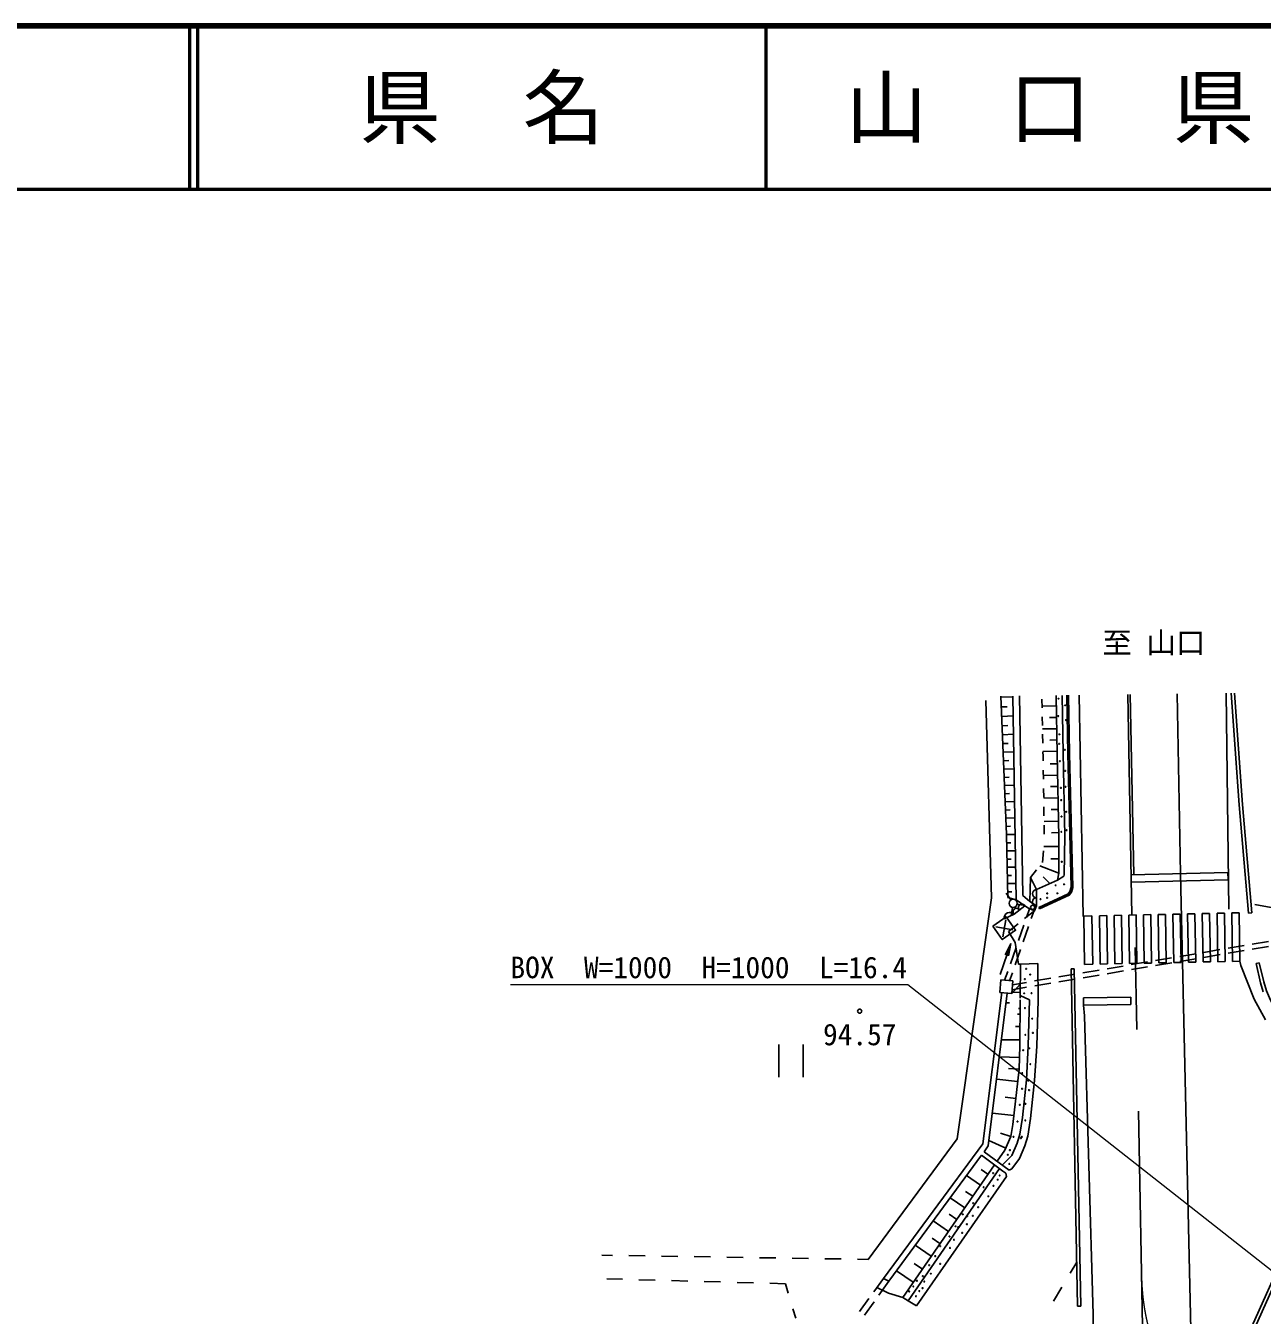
# Model space of a CAD drawing. Units: millimetres, scale not verified. Extents: x 40000 to 680000, y 20000 to 380000.
# Drawn here: x 287739 to 363366, y 301122 to 380000 of the extents above; entities that cross this region are included whole.
import ezdxf
from ezdxf.enums import TextEntityAlignment as Align

# ---------------------------------------------------------------- set-up
doc = ezdxf.new("R2010")
doc.units = ezdxf.units.MM
doc.header["$LTSCALE"] = 1000
doc.linetypes.add('CHAIN', pattern=[18.5, 12, -1.5, 3.5, -1.5])
for name, color, linetype, lineweight in [('M-BGD', 7, 'Continuous', 25), ('M-BMK', 2, 'CHAIN', 13), ('M-BMK-OTRS', 5, 'Continuous', 25), ('M-STR-HTXT', 7, 'Continuous', 13), ('M-TTL', 2, 'Continuous', 140), ('M-TTL-LINE', 7, 'Continuous', 50)]:
    doc.layers.add(name, color=color, linetype=linetype, lineweight=lineweight)
doc.layers.add('M-TTL-TXT', color=7, linetype='Continuous')
doc.styles.add('ＭＳ ゴシック', font='')
doc.styles.get('ＭＳ ゴシック').set_extended_font_data('MS Gothic')

msp = doc.modelspace()

# ---------------------------------------------------------------- linework, layer by layer
at = {"layer": 'M-BGD'}
for p, q in [((346457, 338731), (346804, 326660)), ((347372, 338923), (348126, 338954)), ((348307, 326535), (348122, 339000)), ((348526, 339005), (348733, 326805)), ((349906, 338271), (349896, 338808)), ((350773, 338390), (349904, 338377)), ((350763, 339034), (350818, 335452)), ((351127, 339038), (351190, 335502)), ((361965, 332349), (361476, 339170)), ((347397, 338332), (347766, 338347)), ((347420, 337753), (348146, 337783)), ((349925, 337196), (349915, 337733)), ((350783, 337696), (350350, 337689)), ((347444, 337186), (347800, 337201)), ((350794, 337002), (349928, 336989)), ((347467, 336632), (348165, 336660)), ((347489, 336088), (347832, 336102)), ((349944, 336121), (349934, 336658)), ((350805, 336310), (350373, 336303)), ((347511, 335556), (348184, 335584)), ((349953, 335605), (350816, 335619)), ((349958, 335314), (349953, 335583)), ((349958, 335314), (349963, 335034)), ((350818, 335452), (350935, 330396)), ((347532, 335035), (347862, 335048)), ((347553, 334524), (348201, 334551)), ((349972, 334473), (349981, 333911)), ((350832, 334860), (350399, 334850)), ((347574, 334023), (347892, 334036)), ((350848, 334166), (349977, 334146)), ((347594, 333524), (348203, 333549)), ((347615, 333024), (347913, 333036)), ((349990, 333350), (350000, 332789)), ((350864, 333468), (350426, 333458)), ((347636, 332525), (348218, 332549)), ((350880, 332767), (350000, 332747)), ((350009, 332228), (350018, 331667)), ((362523, 325721), (361965, 332349)), ((347656, 332025), (347941, 332037)), ((347677, 331525), (348233, 331548)), ((350913, 331353), (350024, 331333)), ((350897, 332062), (350454, 332052)), ((347697, 331026), (347969, 331037)), ((347718, 330523), (348248, 330535)), ((350027, 331105), (350037, 330544)), ((350930, 330641), (350482, 330630)), ((347729, 330023), (347992, 330029)), ((350933, 329785), (350004, 329789)), ((347741, 329523), (348263, 329535)), ((347752, 329023), (348011, 329029)), ((349926, 328810), (349984, 329538)), ((350930, 329031), (350437, 329033)), ((347763, 328523), (348277, 328535)), ((349194, 327900), (349568, 328365)), ((350926, 328171), (349774, 328622)), ((347774, 328023), (348030, 328029)), ((347786, 327524), (348292, 327535)), ((349194, 327900), (349144, 326438)), ((349194, 327900), (349568, 327157)), ((350836, 327736), (349568, 327157)), ((350375, 327525), (349971, 327945)), ((346804, 326660), (344717, 311916)), ((347704, 326933), (347990, 326523)), ((347797, 327024), (348048, 327029)), ((347805, 326680), (348307, 326535)), ((348733, 326805), (349144, 326438)), ((349568, 327157), (349552, 326157)), ((348090, 326073), (348002, 325580)), ((348853, 326157), (348200, 325648)), ((348853, 326157), (348307, 326535)), ((348379, 326275), (348871, 326187)), ((348834, 325384), (349436, 325862)), ((348834, 325384), (349436, 325862)), ((348853, 326157), (349063, 326020)), ((348945, 325453), (349132, 325991)), ((349063, 326020), (349436, 325862)), ((349552, 326157), (349144, 326438)), ((349238, 325382), (349408, 325874)), ((349238, 325382), (349408, 325873)), ((349552, 326157), (349436, 325862)), ((349701, 326066), (349744, 325975)), ((363910, 326072), (362925, 326247)), ((347679, 325314), (347494, 324270)), ((347574, 325364), (348200, 325648)), ((347839, 324596), (348442, 325073)), ((348453, 324036), (348781, 324981)), ((348453, 324036), (348781, 324981)), ((362523, 325721), (362722, 325737)), ((347064, 324884), (348109, 324699)), ((348259, 323913), (347839, 324596)), ((348745, 323965), (349074, 324909)), ((348745, 323965), (349074, 324909)), ((347994, 323851), (347329, 321961)), ((347994, 323851), (347329, 321961)), ((347994, 323851), (347651, 323177)), ((347994, 323851), (347651, 323177)), ((347839, 323111), (347994, 323851)), ((347840, 323111), (347994, 323851)), ((347961, 322619), (348289, 323564)), ((347961, 322619), (348289, 323564)), ((348253, 322548), (348581, 323492)), ((348253, 322548), (348581, 323492)), ((348453, 322591), (348259, 323913)), ((348453, 322591), (348259, 323913)), ((360783, 323484), (359797, 323317)), ((362262, 323733), (361276, 323567)), ((362268, 323430), (361282, 323264)), ((363741, 323983), (362755, 323817)), ((363747, 323680), (362761, 323514)), ((349636, 322645), (348574, 322598)), ((349635, 322645), (348574, 322598)), ((356346, 322734), (355360, 322567)), ((357825, 322984), (356839, 322817)), ((357831, 322680), (356845, 322514)), ((359304, 323234), (358318, 323067)), ((359310, 322930), (358324, 322764)), ((360789, 323180), (359803, 323014)), ((362993, 322635), (363186, 322686)), ((362993, 322635), (363271, 321461)), ((347610, 321609), (347797, 322147)), ((347918, 321584), (348089, 322075)), ((348574, 322598), (348453, 322591)), ((348574, 322598), (348453, 322591)), ((348574, 322598), (348556, 320508)), ((351909, 321984), (350923, 321817)), ((351871, 322310), (351671, 322309)), ((351671, 322309), (352071, 301681)), ((351871, 322310), (352271, 301684)), ((353388, 322234), (352402, 322067)), ((353394, 321931), (352408, 321764)), ((354867, 322484), (353881, 322317)), ((354873, 322181), (353887, 322014)), ((356352, 322431), (355366, 322264)), ((347315, 320865), (347379, 321629)), ((347379, 321629), (348115, 321567)), ((348115, 321567), (348052, 320804)), ((348052, 320804), (348564, 321376)), ((348957, 321181), (348071, 321031)), ((348951, 321484), (348097, 321340)), ((348453, 321114), (348561, 321117)), ((348453, 321114), (348561, 321117)), ((350430, 321734), (349444, 321568)), ((350436, 321431), (349450, 321264)), ((351915, 321681), (350929, 321514)), ((363432, 320896), (363271, 321461)), ((346280, 311604), (347447, 320854)), ((346605, 311475), (347767, 320828)), ((348052, 320804), (347315, 320865)), ((348559, 320878), (348103, 320861)), ((348556, 320415), (348533, 317603)), ((349140, 320414), (348561, 320674)), ((349140, 320414), (349057, 317601)), ((347914, 320230), (347719, 320232)), ((348550, 319538), (348400, 319540)), ((348551, 319538), (348400, 319539)), ((348554, 319889), (348462, 319890)), ((348557, 320224), (348522, 320225)), ((348544, 318786), (348267, 318788)), ((348544, 318786), (348267, 318788)), ((348536, 317961), (347412, 317971)), ((348536, 317961), (347412, 317971)), ((333794, 317684), (333794, 315684)), ((335294, 315684), (335294, 317684)), ((348533, 317603), (348492, 316171)), ((348533, 317603), (348492, 316171)), ((348947, 315529), (349057, 317601)), ((348512, 316886), (347298, 316921)), ((348512, 316886), (347298, 316921)), ((348408, 315412), (347124, 315553)), ((348408, 315412), (347124, 315553)), ((348492, 316171), (347844, 316205)), ((348492, 316171), (347844, 316205)), ((348492, 316171), (348119, 312787)), ((348295, 314381), (347644, 314453)), ((348295, 314381), (347644, 314453)), ((348179, 313336), (346860, 313481)), ((348119, 312787), (347993, 312046)), ((344717, 311916), (339259, 304539)), ((346280, 311604), (340203, 303373)), ((347678, 311348), (346648, 311813)), ((347993, 312046), (347362, 312263)), ((347620, 311218), (347993, 312046)), ((347499, 309942), (346195, 310904)), ((346605, 311475), (346364, 311115)), ((347884, 309996), (346364, 311115)), ((347620, 311218), (347146, 310539)), ((348051, 310900), (347459, 310308)), ((341382, 302210), (346987, 310320)), ((341713, 302009), (347299, 310090)), ((346589, 309744), (346175, 310030)), ((347718, 309614), (342216, 301694)), ((346128, 309078), (345281, 309663)), ((347682, 309814), (347499, 309942)), ((347682, 309814), (347718, 309614)), ((345657, 308396), (345223, 308696)), ((345174, 307697), (344285, 308312)), ((344173, 306249), (343241, 306893)), ((344680, 306982), (344225, 307296)), ((362283, 299426), (365742, 307161)), ((362465, 299344), (365924, 307079)), ((343123, 304730), (342145, 305406)), ((343655, 305499), (343177, 305829)), ((323618, 304781), (322975, 304791)), ((325618, 304750), (324618, 304765)), ((327618, 304719), (326618, 304734)), ((329617, 304688), (328617, 304704)), ((331617, 304657), (330617, 304673)), ((333617, 304626), (332617, 304642)), ((335617, 304595), (334617, 304611)), ((337616, 304564), (336617, 304580)), ((339259, 304539), (338616, 304549)), ((342022, 303136), (340996, 303845)), ((342579, 303943), (342079, 304289)), ((352019, 304357), (351626, 303694)), ((323282, 303350), (324244, 303324)), ((325243, 303296), (326243, 303268)), ((327243, 303240), (328242, 303212)), ((329242, 303184), (330241, 303156)), ((331241, 303129), (332241, 303101)), ((333240, 303073), (334202, 303046)), ((334202, 303046), (334374, 302475)), ((340203, 303373), (339608, 302557)), ((340519, 303197), (339915, 302353)), ((339314, 302152), (338725, 301344)), ((339796, 302815), (340509, 302461)), ((340509, 302461), (341382, 302210)), ((341713, 302009), (341382, 302210)), ((351117, 302833), (350607, 301973)), ((334662, 301518), (334834, 300947)), ((339624, 301946), (339043, 301132)), ((342216, 301694), (341713, 302009)), ((352271, 301684), (352071, 301681))]:
    msp.add_line(p, q, dxfattribs=at)
for points in [[(347369, 338991), (347718, 330531), (347805, 326680)], [(351414, 339042), (351482, 335472), (351676, 327299), (351609, 327043), (351500, 326907), (349701, 326066)], [(351514, 339043), (351582, 335475), (351776, 327287), (351700, 326997), (351563, 326826), (349744, 325975)], [(362722, 325737), (362165, 332365), (361676, 339173)], [(350836, 327736), (351229, 327983), (351244, 328053), (351285, 330444), (351190, 335502)], [(350935, 330396), (350926, 328171), (350836, 327736)], [(349635, 322645), (349671, 320392), (349588, 317585), (349444, 315475), (349192, 313162), (349028, 312081), (348843, 311474), (348511, 310702), (348043, 310074), (347884, 309996)], [(363187, 322681), (363464, 321512), (363620, 320964), (363871, 320400), (364133, 319854), (364392, 319377), (364794, 318857)], [(348947, 315529), (348696, 313226), (348539, 312191), (348373, 311647), (348051, 310900)], [(340203, 303373), (340519, 303197), (346195, 310904)]]:
    msp.add_lwpolyline(points, dxfattribs=at)
msp.add_lwpolyline([(346890, 324915), (347463, 324096), (348283, 324668), (347710, 325488)], close=True, dxfattribs=at)
for centre, radius in [((350904, 338839), 25), ((351312, 338428), 25), ((350893, 337773), 25), ((351366, 337528), 25), ((350947, 336071), 25), ((350962, 336656), 25), ((351292, 335707), 25), ((350994, 335016), 25), ((351315, 334416), 25), ((351052, 333376), 25), ((351336, 333442), 25), ((351076, 332634), 25), ((351090, 331623), 25), ((351376, 331921), 25), ((351080, 330693), 25), ((351408, 330790), 25), ((351105, 328864), 25), ((350731, 327417), 25), ((351247, 327480), 25), ((348133, 326318), 250), ((349805, 326572), 25), ((350208, 326656), 25), ((350217, 326926), 25), ((350839, 326932), 25), ((349327, 326071), 125), ((348930, 322308), 25), ((348930, 322308), 25), ((349175, 321958), 25), ((349175, 321958), 25), ((348845, 321685), 25), ((348845, 321685), 25), ((348805, 320812), 25), ((349253, 320821), 25), ((338744, 319722), 125), ((348855, 319910), 25), ((349302, 319261), 25), ((348875, 318276), 25), ((349341, 318389), 25), ((348746, 317329), 25), ((349122, 317446), 25), ((349183, 316480), 25), ((348693, 315941), 25), ((348693, 315941), 25), ((348677, 314974), 25), ((348677, 314973), 25), ((349055, 315469), 25), ((349055, 315469), 25), ((349107, 314892), 25), ((349107, 314892), 25), ((348541, 313989), 25), ((348541, 313988), 25), ((348881, 314054), 25), ((348881, 314054), 25), ((348398, 312966), 25), ((348876, 313036), 25), ((348156, 312039), 25), ((348607, 311958), 25), ((348658, 312027), 25), ((347805, 310937), 25), ((347933, 311224), 25), ((347899, 310376), 25), ((346907, 309815), 25), ((347185, 309416), 25), ((347307, 309666), 25), ((346326, 308948), 25), ((346615, 308392), 25), ((346924, 309036), 25), ((345687, 307975), 25), ((345993, 307726), 25), ((345047, 307293), 25), ((345315, 307187), 25), ((345667, 307202), 25), ((344611, 306560), 25), ((344611, 306560), 25), ((344767, 306508), 25), ((345015, 306154), 25), ((345303, 306685), 25), ((343668, 305345), 25), ((344240, 305942), 25), ((344270, 305238), 25), ((344514, 305738), 25), ((344514, 305738), 25), ((343366, 304739), 25), ((342996, 304183), 25), ((343097, 303661), 25), ((343669, 304258), 25), ((342027, 302880), 25), ((342244, 303230), 25), ((342605, 303515), 25), ((342697, 303179), 25), ((341779, 302575), 25), ((342188, 302284), 25), ((342396, 302597), 25), ((342591, 302780), 25)]:
    msp.add_circle(centre, radius, dxfattribs=at)
for centre, radius, start, end in [((349556, 326407), 250, 89.1404, 269.1274), ((349564, 326907), 250, 89.1412, 269.1263), ((348339, 325806), 211, 27.1752, 228.7208), ((348665, 326060), 211, 27.1746, 228.7215), ((347933, 325404), 361, 42.3202, 186.4658)]:
    msp.add_arc(centre, radius, start, end, dxfattribs=at)
at = {"layer": 'M-BMK'}
msp.add_arc((369733, 303747), 13750, 181.11087, 271.11088, dxfattribs=at)
at = {"layer": 'M-BMK-OTRS'}
for p, q in [((352160, 339052), (352423, 325519)), ((355144, 339089), (355388, 325600)), ((355295, 339091), (355509, 328060)), ((358169, 339128), (358368, 328127)), ((361315, 325963), (361161, 339166)), ((361266, 328196), (355344, 328056)), ((361266, 328196), (361276, 327746)), ((361276, 327746), (355352, 327606)), ((358368, 328127), (359728, 267919)), ((352462, 325537), (352954, 325548)), ((352462, 325537), (352502, 322586)), ((352954, 325548), (353002, 322596)), ((353404, 325558), (353854, 325567)), ((353404, 325558), (353452, 322604)), ((353854, 325567), (353902, 322613)), ((354304, 325577), (354754, 325586)), ((354304, 325577), (354352, 322622)), ((354754, 325586), (354802, 322631)), ((355204, 325596), (355653, 325605)), ((355204, 325596), (355252, 322639)), ((355653, 325605), (355702, 322648)), ((356103, 325615), (356553, 325625)), ((356103, 325615), (356152, 322657)), ((356553, 325625), (356602, 322665)), ((357003, 325634), (357453, 325644)), ((357003, 325634), (357051, 322674)), ((357453, 325644), (357501, 322683)), ((358353, 325663), (357903, 325653)), ((357903, 325653), (357951, 322691)), ((358353, 325663), (358401, 322700)), ((359253, 325682), (358803, 325673)), ((358803, 325673), (358851, 322709)), ((359253, 325682), (359301, 322726)), ((360152, 325701), (359703, 325692)), ((359703, 325692), (359751, 322733)), ((360152, 325701), (360201, 322741)), ((361052, 325721), (360602, 325711)), ((360602, 325711), (360651, 322748)), ((361052, 325721), (361101, 322755)), ((361952, 325740), (361502, 325730)), ((361502, 325730), (361551, 322763)), ((361952, 325740), (362001, 322770)), ((355596, 323607), (355693, 318608)), ((353902, 322613), (353452, 322604)), ((354802, 322631), (354352, 322622)), ((355252, 322639), (355702, 322648)), ((356602, 322665), (356152, 322657)), ((357051, 322674), (357501, 322683)), ((357951, 322691), (358401, 322700)), ((359301, 322726), (358851, 322709)), ((360201, 322741), (359751, 322733)), ((360651, 322748), (361101, 322755)), ((361551, 322763), (362001, 322770)), ((362052, 322517), (362001, 322770)), ((353002, 322596), (352502, 322586)), ((362883, 320461), (362052, 322517)), ((352434, 320537), (355331, 320575)), ((352434, 320537), (352440, 320087)), ((355331, 320575), (355337, 320125)), ((363573, 319193), (362883, 320461)), ((352440, 320087), (355337, 320125)), ((352496, 319435), (352440, 320087)), ((352496, 319435), (353031, 301171)), ((355790, 313609), (356080, 298612))]:
    msp.add_line(p, q, dxfattribs=at)
msp.add_arc((336534, 300851), 16500, 343.76993, 1.11078, dxfattribs=at)
at = {"layer": 'M-STR-HTXT'}
for p, q in [((341684, 321341), (317384, 321341)), ((373127, 296612), (341684, 321341))]:
    msp.add_line(p, q, dxfattribs=at)
at = {"layer": 'M-TTL'}
msp.add_line((680000, 380000), (40000, 380000), dxfattribs=at)
at = {"layer": 'M-TTL-LINE'}
for p, q in [((297750, 380000), (297750, 370000)), ((298250, 380000), (298250, 370000)), ((333000, 380000), (333000, 370000)), ((40000, 370000), (680000, 370000))]:
    msp.add_line(p, q, dxfattribs=at)

# ---------------------------------------------------------------- texts
at = {"layer": 'M-BGD', "style": 'ＭＳ ゴシック'}
for s, p in [('至 山口', (356734, 342266)), ('94.57', (338748, 318296))]:
    msp.add_text(s, height=1320, dxfattribs=at).set_placement(p, align=Align.MIDDLE_CENTER)
at = {"layer": 'M-STR-HTXT', "style": 'ＭＳ ゴシック'}
msp.add_text('BOX\u3000W=1000\u3000H=1000\u3000L=16.4', height=1320, dxfattribs=at).set_placement((317384, 321341), align=Align.BOTTOM_LEFT)
at = {"layer": 'M-TTL-TXT', "style": 'ＭＳ ゴシック'}
for s, p in [('県\u3000名', (315625, 375000)), ('山\u3000口\u3000県', (350375, 375000))]:
    msp.add_text(s, height=3666, dxfattribs=at).set_placement(p, align=Align.MIDDLE_CENTER)

doc.saveas('drawing.dxf')
